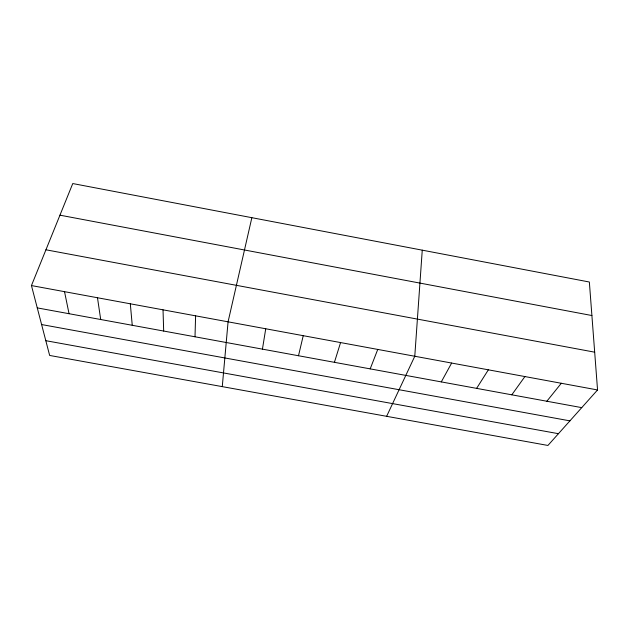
<?xml version="1.0" encoding="UTF-8"?>
<svg xmlns="http://www.w3.org/2000/svg" width="629" height="629" viewBox="0 0 629 629"><rect width="100%" height="100%" fill="white"/><g stroke="black" fill="none" stroke-linecap="round" stroke-linejoin="round"><path stroke-width="0.94" d="M195.006 336.782L195.603 315.837M422.256 250.161L414.778 356.25L386.631 416.319M222.273 386.631L228.075 321.82L251.859 217.681M262.435 349.134L265.737 328.77M298.5 355.747L303.233 335.682M334.416 362.328L340.58 342.569M370.182 368.877L377.754 349.425M31.45 285.566L72.76 183.55L589.357 282.012L597.55 389.956L547.93 445.45L49.652 355.448L31.45 285.566L597.55 389.956M441.283 381.905L451.646 363.051M476.609 388.376L488.356 369.821M511.802 394.823L524.908 376.559M546.845 401.239L561.304 383.273M41.6 324.548L569.921 420.864M45.807 340.69L558.442 433.696M37.26 307.888L581.746 407.631M45.933 249.792L594.68 352.177M59.959 215.173L591.905 315.538M64.528 291.667L69.041 313.706M97.479 297.745L100.703 319.508M130.313 303.799L132.247 325.287M163.021 309.83L163.682 331.051"/></g></svg>
